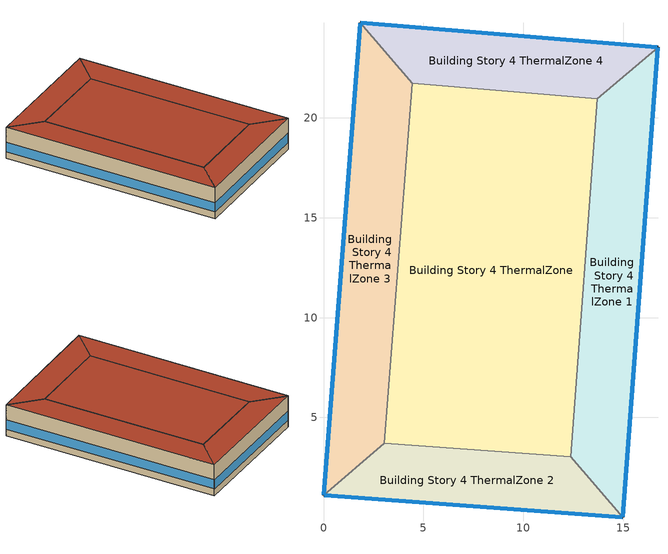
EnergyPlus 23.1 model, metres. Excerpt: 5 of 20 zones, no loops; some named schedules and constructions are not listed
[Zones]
Building Story 4 ThermalZone
 floor adiabatic (Typical Interior Ceiling): 13.71,20.95 12.38,3.03 3.03,3.72 4.44,21.72 z10.8
 wall adiabatic (Typical Interior Wall): 12.38,3.03 13.71,20.95 4.44,21.72 3.03,3.72 12.38,3.03 z10.8:14.4
 roof outside (Typical IEAD Roof - Highly Reflective R-25.64): 4.44,21.72 3.03,3.72 12.38,3.03 13.71,20.95 z14.4
Building Story 4 ThermalZone 1
 floor adiabatic (Typical Interior Ceiling): 16.75,23.54 14.99,0 12.38,3.03 13.71,20.95 z10.8
 wall outside (Typical Insulated Steel Framed Exterior Wall R-12.99): 14.99,0 16.75,23.54 z10.8:14.4
 wall adiabatic (Typical Interior Wall): 16.75,23.54 13.71,20.95 12.38,3.03 14.99,0 z10.8:14.4
 window (U 0.55 SHGC 0.25): 14.99,0.03 16.74,23.52 z11.56:12.64
 roof outside (Typical IEAD Roof - Highly Reflective R-25.64): 13.71,20.95 12.38,3.03 14.99,0 16.75,23.54 z14.4
Building Story 4 ThermalZone 2
 floor adiabatic (Typical Interior Floor): 14.99,0 0,1.11 3.03,3.72 12.38,3.03 z10.8
 wall outside (Typical Insulated Steel Framed Exterior Wall R-12.99): 0,1.11 14.99,0 z10.8:14.4
 wall adiabatic (Typical Interior Wall): 14.99,0 12.38,3.03 3.03,3.72 0,1.11 z10.8:14.4
 window (U 0.55 SHGC 0.25): 0.03,1.11 14.96,0 z11.56:12.65
 roof outside (Typical IEAD Roof - Highly Reflective R-25.64): 12.38,3.03 3.03,3.72 0,1.11 14.99,0 z14.4
Building Story 4 ThermalZone 3
 floor adiabatic (Typical Interior Floor): 0,1.11 1.84,24.77 4.44,21.72 3.03,3.72 z10.8
 wall outside (Typical Insulated Steel Framed Exterior Wall R-12.99): 1.84,24.77 0,1.11 z10.8:14.4
 wall adiabatic (Typical Interior Wall): 0,1.11 3.03,3.72 4.44,21.72 1.84,24.77 z10.8:14.4
 window (U 0.55 SHGC 0.25): 1.84,24.74 0,1.14 z11.56:12.64
 roof outside (Typical IEAD Roof - Highly Reflective R-25.64): 3.03,3.72 4.44,21.72 1.84,24.77 0,1.11 z14.4
Building Story 4 ThermalZone 4
 floor adiabatic (Typical Interior Floor): 1.84,24.77 16.75,23.54 13.71,20.95 4.44,21.72 z10.8
 wall outside (Typical Insulated Steel Framed Exterior Wall R-12.99): 16.75,23.54 1.84,24.77 z10.8:14.4
 wall adiabatic (Typical Interior Wall): 1.84,24.77 4.44,21.72 13.71,20.95 16.75,23.54 z10.8:14.4
 window (U 0.55 SHGC 0.25): 16.72,23.55 1.87,24.76 z11.56:12.65
 roof outside (Typical IEAD Roof - Highly Reflective R-25.64): 4.44,21.72 13.71,20.95 16.75,23.54 1.84,24.77 z14.4
[Schedule:Day:Interval]
SchoolSecondary BLDG_LIGHT_CORRIDOR_SCH_2013 Wkdy Day 2: No, 07:00, 0.1773, 08:00, 0.9, 21:00, 0.551772, 24:00, 0.1773
SchoolSecondary BLDG_LIGHT_CORRIDOR_SCH_2013 Default: No, 24:00, 0.1773
SchoolSecondary BLDG_LIGHT_CORRIDOR_SCH_2013 Summer Design Day: No, 24:00, 1
SchoolSecondary BLDG_LIGHT_CORRIDOR_SCH_2013 Winter Design Day: No, 24:00, 0
[Schedule:Week:Daily]
SchoolSecondary BLDG_LIGHT_SCH_2013 Week Rule - Jan1-Jan3: SchoolSecondary BLDG_LIGHT_SCH_2013 Wkdy Day, SchoolSecondary BLDG_LIGHT_SCH_2013 Wkdy Day, SchoolSecondary BLDG_LIGHT_SCH_2013 Wkdy Day, SchoolSecondary BLDG_LIGHT_SCH_2013 Wkdy Day, SchoolSecondary BLDG_LIGHT_SCH_2013 Wkdy Day, SchoolSecondary BLDG_LIGHT_SCH_2013 Wkdy Day, SchoolSecondary BLDG_LIGHT_SCH_2013 Wknd Day, SchoolSecondary BLDG_LIGHT_SCH_2013 Default, SchoolSecondary BLDG_LIGHT_SCH_2013 Summer Design Day, SchoolSecondary BLDG_LIGHT_SCH_2013 Winter Design Day, SchoolSecondary BLDG_LIGHT_SCH_2013 Default, SchoolSecondary BLDG_LIGHT_SCH_2013 Default
SchoolSecondary BLDG_LIGHT_SCH_2013 Week Rule - Jan4-Jun27: SchoolSecondary BLDG_LIGHT_SCH_2013 Wknd Day, SchoolSecondary BLDG_LIGHT_SCH_2013 Wkdy Day, SchoolSecondary BLDG_LIGHT_SCH_2013 Wkdy Day, SchoolSecondary BLDG_LIGHT_SCH_2013 Wkdy Day, SchoolSecondary BLDG_LIGHT_SCH_2013 Wkdy Day, SchoolSecondary BLDG_LIGHT_SCH_2013 Wkdy Day, SchoolSecondary BLDG_LIGHT_SCH_2013 Wknd Day, SchoolSecondary BLDG_LIGHT_SCH_2013 Default, SchoolSecondary BLDG_LIGHT_SCH_2013 Summer Design Day, SchoolSecondary BLDG_LIGHT_SCH_2013 Winter Design Day, SchoolSecondary BLDG_LIGHT_SCH_2013 Default, SchoolSecondary BLDG_LIGHT_SCH_2013 Default
SchoolSecondary BLDG_LIGHT_SCH_2013 Week Rule - Jun28-Jul4: SchoolSecondary BLDG_LIGHT_SCH_2013 Wknd Day, SchoolSecondary BLDG_LIGHT_SCH_2013 Wkdy Day, SchoolSecondary BLDG_LIGHT_SCH_2013 Wkdy Day, SchoolSecondary BLDG_LIGHT_SCH_2013 Wkdy Day 1, SchoolSecondary BLDG_LIGHT_SCH_2013 Wkdy Day 1, SchoolSecondary BLDG_LIGHT_SCH_2013 Wkdy Day 1, SchoolSecondary BLDG_LIGHT_SCH_2013 Wknd Day 1, SchoolSecondary BLDG_LIGHT_SCH_2013 Default, SchoolSecondary BLDG_LIGHT_SCH_2013 Summer Design Day, SchoolSecondary BLDG_LIGHT_SCH_2013 Winter Design Day, SchoolSecondary BLDG_LIGHT_SCH_2013 Default, SchoolSecondary BLDG_LIGHT_SCH_2013 Default
SchoolSecondary BLDG_LIGHT_SCH_2013 Week Rule - Jul5-Aug29: SchoolSecondary BLDG_LIGHT_SCH_2013 Wknd Day 1, SchoolSecondary BLDG_LIGHT_SCH_2013 Wkdy Day 1, SchoolSecondary BLDG_LIGHT_SCH_2013 Wkdy Day 1, SchoolSecondary BLDG_LIGHT_SCH_2013 Wkdy Day 1, SchoolSecondary BLDG_LIGHT_SCH_2013 Wkdy Day 1, SchoolSecondary BLDG_LIGHT_SCH_2013 Wkdy Day 1, SchoolSecondary BLDG_LIGHT_SCH_2013 Wknd Day 1, SchoolSecondary BLDG_LIGHT_SCH_2013 Default, SchoolSecondary BLDG_LIGHT_SCH_2013 Summer Design Day, SchoolSecondary BLDG_LIGHT_SCH_2013 Winter Design Day, SchoolSecondary BLDG_LIGHT_SCH_2013 Default, SchoolSecondary BLDG_LIGHT_SCH_2013 Default
SchoolSecondary BLDG_LIGHT_SCH_2013 Week Rule - Aug30-Sep5: SchoolSecondary BLDG_LIGHT_SCH_2013 Wknd Day 1, SchoolSecondary BLDG_LIGHT_SCH_2013 Wkdy Day 1, SchoolSecondary BLDG_LIGHT_SCH_2013 Wkdy Day 2, SchoolSecondary BLDG_LIGHT_SCH_2013 Wkdy Day 2, SchoolSecondary BLDG_LIGHT_SCH_2013 Wkdy Day 2, SchoolSecondary BLDG_LIGHT_SCH_2013 Wkdy Day 2, SchoolSecondary BLDG_LIGHT_SCH_2013 Default, SchoolSecondary BLDG_LIGHT_SCH_2013 Default, SchoolSecondary BLDG_LIGHT_SCH_2013 Summer Design Day, SchoolSecondary BLDG_LIGHT_SCH_2013 Winter Design Day, SchoolSecondary BLDG_LIGHT_SCH_2013 Default, SchoolSecondary BLDG_LIGHT_SCH_2013 Default
SchoolSecondary BLDG_LIGHT_SCH_2013 Week Rule - Sep6-Dec31: SchoolSecondary BLDG_LIGHT_SCH_2013 Default, SchoolSecondary BLDG_LIGHT_SCH_2013 Wkdy Day 2, SchoolSecondary BLDG_LIGHT_SCH_2013 Wkdy Day 2, SchoolSecondary BLDG_LIGHT_SCH_2013 Wkdy Day 2, SchoolSecondary BLDG_LIGHT_SCH_2013 Wkdy Day 2, SchoolSecondary BLDG_LIGHT_SCH_2013 Wkdy Day 2, SchoolSecondary BLDG_LIGHT_SCH_2013 Default, SchoolSecondary BLDG_LIGHT_SCH_2013 Default, SchoolSecondary BLDG_LIGHT_SCH_2013 Summer Design Day, SchoolSecondary BLDG_LIGHT_SCH_2013 Winter Design Day, SchoolSecondary BLDG_LIGHT_SCH_2013 Default, SchoolSecondary BLDG_LIGHT_SCH_2013 Default
SchoolSecondary BLDG_LIGHT_CLASSROOM_SCH_2013 Week Rule - Jan1-Jan3: SchoolSecondary BLDG_LIGHT_CLASSROOM_SCH_2013 Wkdy Day, SchoolSecondary BLDG_LIGHT_CLASSROOM_SCH_2013 Wkdy Day, SchoolSecondary BLDG_LIGHT_CLASSROOM_SCH_2013 Wkdy Day, SchoolSecondary BLDG_LIGHT_CLASSROOM_SCH_2013 Wkdy Day, SchoolSecondary BLDG_LIGHT_CLASSROOM_SCH_2013 Wkdy Day, SchoolSecondary BLDG_LIGHT_CLASSROOM_SCH_2013 Wkdy Day, SchoolSecondary BLDG_LIGHT_CLASSROOM_SCH_2013 Wknd Day, SchoolSecondary BLDG_LIGHT_CLASSROOM_SCH_2013 Default, SchoolSecondary BLDG_LIGHT_CLASSROOM_SCH_2013 Summer Design Day, SchoolSecondary BLDG_LIGHT_CLASSROOM_SCH_2013 Winter Design Day, SchoolSecondary BLDG_LIGHT_CLASSROOM_SCH_2013 Default, SchoolSecondary BLDG_LIGHT_CLASSROOM_SCH_2013 Default
SchoolSecondary BLDG_LIGHT_CLASSROOM_SCH_2013 Week Rule - Jan4-Jun27: SchoolSecondary BLDG_LIGHT_CLASSROOM_SCH_2013 Wknd Day, SchoolSecondary BLDG_LIGHT_CLASSROOM_SCH_2013 Wkdy Day, SchoolSecondary BLDG_LIGHT_CLASSROOM_SCH_2013 Wkdy Day, SchoolSecondary BLDG_LIGHT_CLASSROOM_SCH_2013 Wkdy Day, SchoolSecondary BLDG_LIGHT_CLASSROOM_SCH_2013 Wkdy Day, SchoolSecondary BLDG_LIGHT_CLASSROOM_SCH_2013 Wkdy Day, SchoolSecondary BLDG_LIGHT_CLASSROOM_SCH_2013 Wknd Day, SchoolSecondary BLDG_LIGHT_CLASSROOM_SCH_2013 Default, SchoolSecondary BLDG_LIGHT_CLASSROOM_SCH_2013 Summer Design Day, SchoolSecondary BLDG_LIGHT_CLASSROOM_SCH_2013 Winter Design Day, SchoolSecondary BLDG_LIGHT_CLASSROOM_SCH_2013 Default, SchoolSecondary BLDG_LIGHT_CLASSROOM_SCH_2013 Default
SchoolSecondary BLDG_LIGHT_CLASSROOM_SCH_2013 Week Rule - Jun28-Jul4: SchoolSecondary BLDG_LIGHT_CLASSROOM_SCH_2013 Wknd Day, SchoolSecondary BLDG_LIGHT_CLASSROOM_SCH_2013 Wkdy Day, SchoolSecondary BLDG_LIGHT_CLASSROOM_SCH_2013 Wkdy Day, SchoolSecondary BLDG_LIGHT_CLASSROOM_SCH_2013 Wkdy Day 1, SchoolSecondary BLDG_LIGHT_CLASSROOM_SCH_2013 Wkdy Day 1, SchoolSecondary BLDG_LIGHT_CLASSROOM_SCH_2013 Wkdy Day 1, SchoolSecondary BLDG_LIGHT_CLASSROOM_SCH_2013 Wknd Day 1, SchoolSecondary BLDG_LIGHT_CLASSROOM_SCH_2013 Default, SchoolSecondary BLDG_LIGHT_CLASSROOM_SCH_2013 Summer Design Day, SchoolSecondary BLDG_LIGHT_CLASSROOM_SCH_2013 Winter Design Day, SchoolSecondary BLDG_LIGHT_CLASSROOM_SCH_2013 Default, SchoolSecondary BLDG_LIGHT_CLASSROOM_SCH_2013 Default
SchoolSecondary BLDG_LIGHT_CLASSROOM_SCH_2013 Week Rule - Jul5-Aug29: SchoolSecondary BLDG_LIGHT_CLASSROOM_SCH_2013 Wknd Day 1, SchoolSecondary BLDG_LIGHT_CLASSROOM_SCH_2013 Wkdy Day 1, SchoolSecondary BLDG_LIGHT_CLASSROOM_SCH_2013 Wkdy Day 1, SchoolSecondary BLDG_LIGHT_CLASSROOM_SCH_2013 Wkdy Day 1, SchoolSecondary BLDG_LIGHT_CLASSROOM_SCH_2013 Wkdy Day 1, SchoolSecondary BLDG_LIGHT_CLASSROOM_SCH_2013 Wkdy Day 1, SchoolSecondary BLDG_LIGHT_CLASSROOM_SCH_2013 Wknd Day 1, SchoolSecondary BLDG_LIGHT_CLASSROOM_SCH_2013 Default, SchoolSecondary BLDG_LIGHT_CLASSROOM_SCH_2013 Summer Design Day, SchoolSecondary BLDG_LIGHT_CLASSROOM_SCH_2013 Winter Design Day, SchoolSecondary BLDG_LIGHT_CLASSROOM_SCH_2013 Default, SchoolSecondary BLDG_LIGHT_CLASSROOM_SCH_2013 Default
SchoolSecondary BLDG_LIGHT_CLASSROOM_SCH_2013 Week Rule - Aug30-Sep5: SchoolSecondary BLDG_LIGHT_CLASSROOM_SCH_2013 Wknd Day 1, SchoolSecondary BLDG_LIGHT_CLASSROOM_SCH_2013 Wkdy Day 1, SchoolSecondary BLDG_LIGHT_CLASSROOM_SCH_2013 Wkdy Day 2, SchoolSecondary BLDG_LIGHT_CLASSROOM_SCH_2013 Wkdy Day 2, SchoolSecondary BLDG_LIGHT_CLASSROOM_SCH_2013 Wkdy Day 2, SchoolSecondary BLDG_LIGHT_CLASSROOM_SCH_2013 Wkdy Day 2, SchoolSecondary BLDG_LIGHT_CLASSROOM_SCH_2013 Default, SchoolSecondary BLDG_LIGHT_CLASSROOM_SCH_2013 Default, SchoolSecondary BLDG_LIGHT_CLASSROOM_SCH_2013 Summer Design Day, SchoolSecondary BLDG_LIGHT_CLASSROOM_SCH_2013 Winter Design Day, SchoolSecondary BLDG_LIGHT_CLASSROOM_SCH_2013 Default, SchoolSecondary BLDG_LIGHT_CLASSROOM_SCH_2013 Default
SchoolSecondary BLDG_LIGHT_CLASSROOM_SCH_2013 Week Rule - Sep6-Dec31: SchoolSecondary BLDG_LIGHT_CLASSROOM_SCH_2013 Default, SchoolSecondary BLDG_LIGHT_CLASSROOM_SCH_2013 Wkdy Day 2, SchoolSecondary BLDG_LIGHT_CLASSROOM_SCH_2013 Wkdy Day 2, SchoolSecondary BLDG_LIGHT_CLASSROOM_SCH_2013 Wkdy Day 2, SchoolSecondary BLDG_LIGHT_CLASSROOM_SCH_2013 Wkdy Day 2, SchoolSecondary BLDG_LIGHT_CLASSROOM_SCH_2013 Wkdy Day 2, SchoolSecondary BLDG_LIGHT_CLASSROOM_SCH_2013 Default, SchoolSecondary BLDG_LIGHT_CLASSROOM_SCH_2013 Default, SchoolSecondary BLDG_LIGHT_CLASSROOM_SCH_2013 Summer Design Day, SchoolSecondary BLDG_LIGHT_CLASSROOM_SCH_2013 Winter Design Day, SchoolSecondary BLDG_LIGHT_CLASSROOM_SCH_2013 Default, SchoolSecondary BLDG_LIGHT_CLASSROOM_SCH_2013 Default
SchoolSecondary BLDG_LIGHT_GYM_SCH_2013 Week Rule - Jan1-Jan3: SchoolSecondary BLDG_LIGHT_GYM_SCH_2013 Wkdy Day, SchoolSecondary BLDG_LIGHT_GYM_SCH_2013 Wkdy Day, SchoolSecondary BLDG_LIGHT_GYM_SCH_2013 Wkdy Day, SchoolSecondary BLDG_LIGHT_GYM_SCH_2013 Wkdy Day, SchoolSecondary BLDG_LIGHT_GYM_SCH_2013 Wkdy Day, SchoolSecondary BLDG_LIGHT_GYM_SCH_2013 Wkdy Day, SchoolSecondary BLDG_LIGHT_GYM_SCH_2013 Wknd Day, SchoolSecondary BLDG_LIGHT_GYM_SCH_2013 Default, SchoolSecondary BLDG_LIGHT_GYM_SCH_2013 Summer Design Day, SchoolSecondary BLDG_LIGHT_GYM_SCH_2013 Winter Design Day, SchoolSecondary BLDG_LIGHT_GYM_SCH_2013 Default, SchoolSecondary BLDG_LIGHT_GYM_SCH_2013 Default
SchoolSecondary BLDG_LIGHT_GYM_SCH_2013 Week Rule - Jan4-Jun27: SchoolSecondary BLDG_LIGHT_GYM_SCH_2013 Wknd Day, SchoolSecondary BLDG_LIGHT_GYM_SCH_2013 Wkdy Day, SchoolSecondary BLDG_LIGHT_GYM_SCH_2013 Wkdy Day, SchoolSecondary BLDG_LIGHT_GYM_SCH_2013 Wkdy Day, SchoolSecondary BLDG_LIGHT_GYM_SCH_2013 Wkdy Day, SchoolSecondary BLDG_LIGHT_GYM_SCH_2013 Wkdy Day, SchoolSecondary BLDG_LIGHT_GYM_SCH_2013 Wknd Day, SchoolSecondary BLDG_LIGHT_GYM_SCH_2013 Default, SchoolSecondary BLDG_LIGHT_GYM_SCH_2013 Summer Design Day, SchoolSecondary BLDG_LIGHT_GYM_SCH_2013 Winter Design Day, SchoolSecondary BLDG_LIGHT_GYM_SCH_2013 Default, SchoolSecondary BLDG_LIGHT_GYM_SCH_2013 Default
SchoolSecondary BLDG_LIGHT_GYM_SCH_2013 Week Rule - Jun28-Jul4: SchoolSecondary BLDG_LIGHT_GYM_SCH_2013 Wknd Day, SchoolSecondary BLDG_LIGHT_GYM_SCH_2013 Wkdy Day, SchoolSecondary BLDG_LIGHT_GYM_SCH_2013 Wkdy Day, SchoolSecondary BLDG_LIGHT_GYM_SCH_2013 Wkdy Day 1, SchoolSecondary BLDG_LIGHT_GYM_SCH_2013 Wkdy Day 1, SchoolSecondary BLDG_LIGHT_GYM_SCH_2013 Wkdy Day 1, SchoolSecondary BLDG_LIGHT_GYM_SCH_2013 Wknd Day 1, SchoolSecondary BLDG_LIGHT_GYM_SCH_2013 Default, SchoolSecondary BLDG_LIGHT_GYM_SCH_2013 Summer Design Day, SchoolSecondary BLDG_LIGHT_GYM_SCH_2013 Winter Design Day, SchoolSecondary BLDG_LIGHT_GYM_SCH_2013 Default, SchoolSecondary BLDG_LIGHT_GYM_SCH_2013 Default
SchoolSecondary BLDG_LIGHT_GYM_SCH_2013 Week Rule - Jul5-Aug29: SchoolSecondary BLDG_LIGHT_GYM_SCH_2013 Wknd Day 1, SchoolSecondary BLDG_LIGHT_GYM_SCH_2013 Wkdy Day 1, SchoolSecondary BLDG_LIGHT_GYM_SCH_2013 Wkdy Day 1, SchoolSecondary BLDG_LIGHT_GYM_SCH_2013 Wkdy Day 1, SchoolSecondary BLDG_LIGHT_GYM_SCH_2013 Wkdy Day 1, SchoolSecondary BLDG_LIGHT_GYM_SCH_2013 Wkdy Day 1, SchoolSecondary BLDG_LIGHT_GYM_SCH_2013 Wknd Day 1, SchoolSecondary BLDG_LIGHT_GYM_SCH_2013 Default, SchoolSecondary BLDG_LIGHT_GYM_SCH_2013 Summer Design Day, SchoolSecondary BLDG_LIGHT_GYM_SCH_2013 Winter Design Day, SchoolSecondary BLDG_LIGHT_GYM_SCH_2013 Default, SchoolSecondary BLDG_LIGHT_GYM_SCH_2013 Default
SchoolSecondary BLDG_LIGHT_GYM_SCH_2013 Week Rule - Aug30-Sep5: SchoolSecondary BLDG_LIGHT_GYM_SCH_2013 Wknd Day 1, SchoolSecondary BLDG_LIGHT_GYM_SCH_2013 Wkdy Day 1, SchoolSecondary BLDG_LIGHT_GYM_SCH_2013 Wkdy Day 2, SchoolSecondary BLDG_LIGHT_GYM_SCH_2013 Wkdy Day 2, SchoolSecondary BLDG_LIGHT_GYM_SCH_2013 Wkdy Day 2, SchoolSecondary BLDG_LIGHT_GYM_SCH_2013 Wkdy Day 2, SchoolSecondary BLDG_LIGHT_GYM_SCH_2013 Default, SchoolSecondary BLDG_LIGHT_GYM_SCH_2013 Default, SchoolSecondary BLDG_LIGHT_GYM_SCH_2013 Summer Design Day, SchoolSecondary BLDG_LIGHT_GYM_SCH_2013 Winter Design Day, SchoolSecondary BLDG_LIGHT_GYM_SCH_2013 Default, SchoolSecondary BLDG_LIGHT_GYM_SCH_2013 Default
SchoolSecondary BLDG_LIGHT_GYM_SCH_2013 Week Rule - Sep6-Dec31: SchoolSecondary BLDG_LIGHT_GYM_SCH_2013 Default, SchoolSecondary BLDG_LIGHT_GYM_SCH_2013 Wkdy Day 2, SchoolSecondary BLDG_LIGHT_GYM_SCH_2013 Wkdy Day 2, SchoolSecondary BLDG_LIGHT_GYM_SCH_2013 Wkdy Day 2, SchoolSecondary BLDG_LIGHT_GYM_SCH_2013 Wkdy Day 2, SchoolSecondary BLDG_LIGHT_GYM_SCH_2013 Wkdy Day 2, SchoolSecondary BLDG_LIGHT_GYM_SCH_2013 Default, SchoolSecondary BLDG_LIGHT_GYM_SCH_2013 Default, SchoolSecondary BLDG_LIGHT_GYM_SCH_2013 Summer Design Day, SchoolSecondary BLDG_LIGHT_GYM_SCH_2013 Winter Design Day, SchoolSecondary BLDG_LIGHT_GYM_SCH_2013 Default, SchoolSecondary BLDG_LIGHT_GYM_SCH_2013 Default
SchoolSecondary BLDG_LIGHT_LIBRARY_SCH_2013 Week Rule - Jan1-Jan3: SchoolSecondary BLDG_LIGHT_LIBRARY_SCH_2013 Wkdy Day, SchoolSecondary BLDG_LIGHT_LIBRARY_SCH_2013 Wkdy Day, SchoolSecondary BLDG_LIGHT_LIBRARY_SCH_2013 Wkdy Day, SchoolSecondary BLDG_LIGHT_LIBRARY_SCH_2013 Wkdy Day, SchoolSecondary BLDG_LIGHT_LIBRARY_SCH_2013 Wkdy Day, SchoolSecondary BLDG_LIGHT_LIBRARY_SCH_2013 Wkdy Day, SchoolSecondary BLDG_LIGHT_LIBRARY_SCH_2013 Wknd Day, SchoolSecondary BLDG_LIGHT_LIBRARY_SCH_2013 Default, SchoolSecondary BLDG_LIGHT_LIBRARY_SCH_2013 Summer Design Day, SchoolSecondary BLDG_LIGHT_LIBRARY_SCH_2013 Winter Design Day, SchoolSecondary BLDG_LIGHT_LIBRARY_SCH_2013 Default, SchoolSecondary BLDG_LIGHT_LIBRARY_SCH_2013 Default
SchoolSecondary BLDG_LIGHT_LIBRARY_SCH_2013 Week Rule - Jan4-Jun27: SchoolSecondary BLDG_LIGHT_LIBRARY_SCH_2013 Wknd Day, SchoolSecondary BLDG_LIGHT_LIBRARY_SCH_2013 Wkdy Day, SchoolSecondary BLDG_LIGHT_LIBRARY_SCH_2013 Wkdy Day, SchoolSecondary BLDG_LIGHT_LIBRARY_SCH_2013 Wkdy Day, SchoolSecondary BLDG_LIGHT_LIBRARY_SCH_2013 Wkdy Day, SchoolSecondary BLDG_LIGHT_LIBRARY_SCH_2013 Wkdy Day, SchoolSecondary BLDG_LIGHT_LIBRARY_SCH_2013 Wknd Day, SchoolSecondary BLDG_LIGHT_LIBRARY_SCH_2013 Default, SchoolSecondary BLDG_LIGHT_LIBRARY_SCH_2013 Summer Design Day, SchoolSecondary BLDG_LIGHT_LIBRARY_SCH_2013 Winter Design Day, SchoolSecondary BLDG_LIGHT_LIBRARY_SCH_2013 Default, SchoolSecondary BLDG_LIGHT_LIBRARY_SCH_2013 Default
SchoolSecondary BLDG_LIGHT_LIBRARY_SCH_2013 Week Rule - Jun28-Jul4: SchoolSecondary BLDG_LIGHT_LIBRARY_SCH_2013 Wknd Day, SchoolSecondary BLDG_LIGHT_LIBRARY_SCH_2013 Wkdy Day, SchoolSecondary BLDG_LIGHT_LIBRARY_SCH_2013 Wkdy Day, SchoolSecondary BLDG_LIGHT_LIBRARY_SCH_2013 Wkdy Day 1, SchoolSecondary BLDG_LIGHT_LIBRARY_SCH_2013 Wkdy Day 1, SchoolSecondary BLDG_LIGHT_LIBRARY_SCH_2013 Wkdy Day 1, SchoolSecondary BLDG_LIGHT_LIBRARY_SCH_2013 Wknd Day 1, SchoolSecondary BLDG_LIGHT_LIBRARY_SCH_2013 Default, SchoolSecondary BLDG_LIGHT_LIBRARY_SCH_2013 Summer Design Day, SchoolSecondary BLDG_LIGHT_LIBRARY_SCH_2013 Winter Design Day, SchoolSecondary BLDG_LIGHT_LIBRARY_SCH_2013 Default, SchoolSecondary BLDG_LIGHT_LIBRARY_SCH_2013 Default
SchoolSecondary BLDG_LIGHT_LIBRARY_SCH_2013 Week Rule - Jul5-Aug29: SchoolSecondary BLDG_LIGHT_LIBRARY_SCH_2013 Wknd Day 1, SchoolSecondary BLDG_LIGHT_LIBRARY_SCH_2013 Wkdy Day 1, SchoolSecondary BLDG_LIGHT_LIBRARY_SCH_2013 Wkdy Day 1, SchoolSecondary BLDG_LIGHT_LIBRARY_SCH_2013 Wkdy Day 1, SchoolSecondary BLDG_LIGHT_LIBRARY_SCH_2013 Wkdy Day 1, SchoolSecondary BLDG_LIGHT_LIBRARY_SCH_2013 Wkdy Day 1, SchoolSecondary BLDG_LIGHT_LIBRARY_SCH_2013 Wknd Day 1, SchoolSecondary BLDG_LIGHT_LIBRARY_SCH_2013 Default, SchoolSecondary BLDG_LIGHT_LIBRARY_SCH_2013 Summer Design Day, SchoolSecondary BLDG_LIGHT_LIBRARY_SCH_2013 Winter Design Day, SchoolSecondary BLDG_LIGHT_LIBRARY_SCH_2013 Default, SchoolSecondary BLDG_LIGHT_LIBRARY_SCH_2013 Default
SchoolSecondary BLDG_LIGHT_LIBRARY_SCH_2013 Week Rule - Aug30-Sep5: SchoolSecondary BLDG_LIGHT_LIBRARY_SCH_2013 Wknd Day 1, SchoolSecondary BLDG_LIGHT_LIBRARY_SCH_2013 Wkdy Day 1, SchoolSecondary BLDG_LIGHT_LIBRARY_SCH_2013 Wkdy Day 2, SchoolSecondary BLDG_LIGHT_LIBRARY_SCH_2013 Wkdy Day 2, SchoolSecondary BLDG_LIGHT_LIBRARY_SCH_2013 Wkdy Day 2, SchoolSecondary BLDG_LIGHT_LIBRARY_SCH_2013 Wkdy Day 2, SchoolSecondary BLDG_LIGHT_LIBRARY_SCH_2013 Default, SchoolSecondary BLDG_LIGHT_LIBRARY_SCH_2013 Default, SchoolSecondary BLDG_LIGHT_LIBRARY_SCH_2013 Summer Design Day, SchoolSecondary BLDG_LIGHT_LIBRARY_SCH_2013 Winter Design Day, SchoolSecondary BLDG_LIGHT_LIBRARY_SCH_2013 Default, SchoolSecondary BLDG_LIGHT_LIBRARY_SCH_2013 Default
SchoolSecondary BLDG_LIGHT_LIBRARY_SCH_2013 Week Rule - Sep6-Dec31: SchoolSecondary BLDG_LIGHT_LIBRARY_SCH_2013 Default, SchoolSecondary BLDG_LIGHT_LIBRARY_SCH_2013 Wkdy Day 2, SchoolSecondary BLDG_LIGHT_LIBRARY_SCH_2013 Wkdy Day 2, SchoolSecondary BLDG_LIGHT_LIBRARY_SCH_2013 Wkdy Day 2, SchoolSecondary BLDG_LIGHT_LIBRARY_SCH_2013 Wkdy Day 2, SchoolSecondary BLDG_LIGHT_LIBRARY_SCH_2013 Wkdy Day 2, SchoolSecondary BLDG_LIGHT_LIBRARY_SCH_2013 Default, SchoolSecondary BLDG_LIGHT_LIBRARY_SCH_2013 Default, SchoolSecondary BLDG_LIGHT_LIBRARY_SCH_2013 Summer Design Day, SchoolSecondary BLDG_LIGHT_LIBRARY_SCH_2013 Winter Design Day, SchoolSecondary BLDG_LIGHT_LIBRARY_SCH_2013 Default, SchoolSecondary BLDG_LIGHT_LIBRARY_SCH_2013 Default
SchoolSecondary BLDG_LIGHT_LOBBYFLR1_SCH_2013 Week Rule - Jan1-Jan3: SchoolSecondary BLDG_LIGHT_LOBBYFLR1_SCH_2013 Wkdy Day, SchoolSecondary BLDG_LIGHT_LOBBYFLR1_SCH_2013 Wkdy Day, SchoolSecondary BLDG_LIGHT_LOBBYFLR1_SCH_2013 Wkdy Day, SchoolSecondary BLDG_LIGHT_LOBBYFLR1_SCH_2013 Wkdy Day, SchoolSecondary BLDG_LIGHT_LOBBYFLR1_SCH_2013 Wkdy Day, SchoolSecondary BLDG_LIGHT_LOBBYFLR1_SCH_2013 Wkdy Day, SchoolSecondary BLDG_LIGHT_LOBBYFLR1_SCH_2013 Wknd Day, SchoolSecondary BLDG_LIGHT_LOBBYFLR1_SCH_2013 Default, SchoolSecondary BLDG_LIGHT_LOBBYFLR1_SCH_2013 Summer Design Day, SchoolSecondary BLDG_LIGHT_LOBBYFLR1_SCH_2013 Winter Design Day, SchoolSecondary BLDG_LIGHT_LOBBYFLR1_SCH_2013 Default, SchoolSecondary BLDG_LIGHT_LOBBYFLR1_SCH_2013 Default
SchoolSecondary BLDG_LIGHT_LOBBYFLR1_SCH_2013 Week Rule - Jan4-Jun27: SchoolSecondary BLDG_LIGHT_LOBBYFLR1_SCH_2013 Wknd Day, SchoolSecondary BLDG_LIGHT_LOBBYFLR1_SCH_2013 Wkdy Day, SchoolSecondary BLDG_LIGHT_LOBBYFLR1_SCH_2013 Wkdy Day, SchoolSecondary BLDG_LIGHT_LOBBYFLR1_SCH_2013 Wkdy Day, SchoolSecondary BLDG_LIGHT_LOBBYFLR1_SCH_2013 Wkdy Day, SchoolSecondary BLDG_LIGHT_LOBBYFLR1_SCH_2013 Wkdy Day, SchoolSecondary BLDG_LIGHT_LOBBYFLR1_SCH_2013 Wknd Day, SchoolSecondary BLDG_LIGHT_LOBBYFLR1_SCH_2013 Default, SchoolSecondary BLDG_LIGHT_LOBBYFLR1_SCH_2013 Summer Design Day, SchoolSecondary BLDG_LIGHT_LOBBYFLR1_SCH_2013 Winter Design Day, SchoolSecondary BLDG_LIGHT_LOBBYFLR1_SCH_2013 Default, SchoolSecondary BLDG_LIGHT_LOBBYFLR1_SCH_2013 Default
SchoolSecondary BLDG_LIGHT_LOBBYFLR1_SCH_2013 Week Rule - Jun28-Jul4: SchoolSecondary BLDG_LIGHT_LOBBYFLR1_SCH_2013 Wknd Day, SchoolSecondary BLDG_LIGHT_LOBBYFLR1_SCH_2013 Wkdy Day, SchoolSecondary BLDG_LIGHT_LOBBYFLR1_SCH_2013 Wkdy Day, SchoolSecondary BLDG_LIGHT_LOBBYFLR1_SCH_2013 Wkdy Day 1, SchoolSecondary BLDG_LIGHT_LOBBYFLR1_SCH_2013 Wkdy Day 1, SchoolSecondary BLDG_LIGHT_LOBBYFLR1_SCH_2013 Wkdy Day 1, SchoolSecondary BLDG_LIGHT_LOBBYFLR1_SCH_2013 Wknd Day 1, SchoolSecondary BLDG_LIGHT_LOBBYFLR1_SCH_2013 Default, SchoolSecondary BLDG_LIGHT_LOBBYFLR1_SCH_2013 Summer Design Day, SchoolSecondary BLDG_LIGHT_LOBBYFLR1_SCH_2013 Winter Design Day, SchoolSecondary BLDG_LIGHT_LOBBYFLR1_SCH_2013 Default, SchoolSecondary BLDG_LIGHT_LOBBYFLR1_SCH_2013 Default
SchoolSecondary BLDG_LIGHT_LOBBYFLR1_SCH_2013 Week Rule - Jul5-Aug29: SchoolSecondary BLDG_LIGHT_LOBBYFLR1_SCH_2013 Wknd Day 1, SchoolSecondary BLDG_LIGHT_LOBBYFLR1_SCH_2013 Wkdy Day 1, SchoolSecondary BLDG_LIGHT_LOBBYFLR1_SCH_2013 Wkdy Day 1, SchoolSecondary BLDG_LIGHT_LOBBYFLR1_SCH_2013 Wkdy Day 1, SchoolSecondary BLDG_LIGHT_LOBBYFLR1_SCH_2013 Wkdy Day 1, SchoolSecondary BLDG_LIGHT_LOBBYFLR1_SCH_2013 Wkdy Day 1, SchoolSecondary BLDG_LIGHT_LOBBYFLR1_SCH_2013 Wknd Day 1, SchoolSecondary BLDG_LIGHT_LOBBYFLR1_SCH_2013 Default, SchoolSecondary BLDG_LIGHT_LOBBYFLR1_SCH_2013 Summer Design Day, SchoolSecondary BLDG_LIGHT_LOBBYFLR1_SCH_2013 Winter Design Day, SchoolSecondary BLDG_LIGHT_LOBBYFLR1_SCH_2013 Default, SchoolSecondary BLDG_LIGHT_LOBBYFLR1_SCH_2013 Default
SchoolSecondary BLDG_LIGHT_LOBBYFLR1_SCH_2013 Week Rule - Aug30-Sep5: SchoolSecondary BLDG_LIGHT_LOBBYFLR1_SCH_2013 Wknd Day 1, SchoolSecondary BLDG_LIGHT_LOBBYFLR1_SCH_2013 Wkdy Day 1, SchoolSecondary BLDG_LIGHT_LOBBYFLR1_SCH_2013 Wkdy Day 2, SchoolSecondary BLDG_LIGHT_LOBBYFLR1_SCH_2013 Wkdy Day 2, SchoolSecondary BLDG_LIGHT_LOBBYFLR1_SCH_2013 Wkdy Day 2, SchoolSecondary BLDG_LIGHT_LOBBYFLR1_SCH_2013 Wkdy Day 2, SchoolSecondary BLDG_LIGHT_LOBBYFLR1_SCH_2013 Default, SchoolSecondary BLDG_LIGHT_LOBBYFLR1_SCH_2013 Default, SchoolSecondary BLDG_LIGHT_LOBBYFLR1_SCH_2013 Summer Design Day, SchoolSecondary BLDG_LIGHT_LOBBYFLR1_SCH_2013 Winter Design Day, SchoolSecondary BLDG_LIGHT_LOBBYFLR1_SCH_2013 Default, SchoolSecondary BLDG_LIGHT_LOBBYFLR1_SCH_2013 Default
SchoolSecondary BLDG_LIGHT_LOBBYFLR1_SCH_2013 Week Rule - Sep6-Dec31: SchoolSecondary BLDG_LIGHT_LOBBYFLR1_SCH_2013 Default, SchoolSecondary BLDG_LIGHT_LOBBYFLR1_SCH_2013 Wkdy Day 2, SchoolSecondary BLDG_LIGHT_LOBBYFLR1_SCH_2013 Wkdy Day 2, SchoolSecondary BLDG_LIGHT_LOBBYFLR1_SCH_2013 Wkdy Day 2, SchoolSecondary BLDG_LIGHT_LOBBYFLR1_SCH_2013 Wkdy Day 2, SchoolSecondary BLDG_LIGHT_LOBBYFLR1_SCH_2013 Wkdy Day 2, SchoolSecondary BLDG_LIGHT_LOBBYFLR1_SCH_2013 Default, SchoolSecondary BLDG_LIGHT_LOBBYFLR1_SCH_2013 Default, SchoolSecondary BLDG_LIGHT_LOBBYFLR1_SCH_2013 Summer Design Day, SchoolSecondary BLDG_LIGHT_LOBBYFLR1_SCH_2013 Winter Design Day, SchoolSecondary BLDG_LIGHT_LOBBYFLR1_SCH_2013 Default, SchoolSecondary BLDG_LIGHT_LOBBYFLR1_SCH_2013 Default
SchoolSecondary BLDG_LIGHT_MECHANICAL_SCH_2013 Week Rule - Jan1-Jan3: SchoolSecondary BLDG_LIGHT_MECHANICAL_SCH_2013 Wkdy Day, SchoolSecondary BLDG_LIGHT_MECHANICAL_SCH_2013 Wkdy Day, SchoolSecondary BLDG_LIGHT_MECHANICAL_SCH_2013 Wkdy Day, SchoolSecondary BLDG_LIGHT_MECHANICAL_SCH_2013 Wkdy Day, SchoolSecondary BLDG_LIGHT_MECHANICAL_SCH_2013 Wkdy Day, SchoolSecondary BLDG_LIGHT_MECHANICAL_SCH_2013 Wkdy Day, SchoolSecondary BLDG_LIGHT_MECHANICAL_SCH_2013 Wknd Day, SchoolSecondary BLDG_LIGHT_MECHANICAL_SCH_2013 Default, SchoolSecondary BLDG_LIGHT_MECHANICAL_SCH_2013 Summer Design Day, SchoolSecondary BLDG_LIGHT_MECHANICAL_SCH_2013 Winter Design Day, SchoolSecondary BLDG_LIGHT_MECHANICAL_SCH_2013 Default, SchoolSecondary BLDG_LIGHT_MECHANICAL_SCH_2013 Default
SchoolSecondary BLDG_LIGHT_MECHANICAL_SCH_2013 Week Rule - Jan4-Jun27: SchoolSecondary BLDG_LIGHT_MECHANICAL_SCH_2013 Wknd Day, SchoolSecondary BLDG_LIGHT_MECHANICAL_SCH_2013 Wkdy Day, SchoolSecondary BLDG_LIGHT_MECHANICAL_SCH_2013 Wkdy Day, SchoolSecondary BLDG_LIGHT_MECHANICAL_SCH_2013 Wkdy Day, SchoolSecondary BLDG_LIGHT_MECHANICAL_SCH_2013 Wkdy Day, SchoolSecondary BLDG_LIGHT_MECHANICAL_SCH_2013 Wkdy Day, SchoolSecondary BLDG_LIGHT_MECHANICAL_SCH_2013 Wknd Day, SchoolSecondary BLDG_LIGHT_MECHANICAL_SCH_2013 Default, SchoolSecondary BLDG_LIGHT_MECHANICAL_SCH_2013 Summer Design Day, SchoolSecondary BLDG_LIGHT_MECHANICAL_SCH_2013 Winter Design Day, SchoolSecondary BLDG_LIGHT_MECHANICAL_SCH_2013 Default, SchoolSecondary BLDG_LIGHT_MECHANICAL_SCH_2013 Default
SchoolSecondary BLDG_LIGHT_MECHANICAL_SCH_2013 Week Rule - Jun28-Jul4: SchoolSecondary BLDG_LIGHT_MECHANICAL_SCH_2013 Wknd Day, SchoolSecondary BLDG_LIGHT_MECHANICAL_SCH_2013 Wkdy Day, SchoolSecondary BLDG_LIGHT_MECHANICAL_SCH_2013 Wkdy Day, SchoolSecondary BLDG_LIGHT_MECHANICAL_SCH_2013 Wkdy Day 1, SchoolSecondary BLDG_LIGHT_MECHANICAL_SCH_2013 Wkdy Day 1, SchoolSecondary BLDG_LIGHT_MECHANICAL_SCH_2013 Wkdy Day 1, SchoolSecondary BLDG_LIGHT_MECHANICAL_SCH_2013 Wknd Day 1, SchoolSecondary BLDG_LIGHT_MECHANICAL_SCH_2013 Default, SchoolSecondary BLDG_LIGHT_MECHANICAL_SCH_2013 Summer Design Day, SchoolSecondary BLDG_LIGHT_MECHANICAL_SCH_2013 Winter Design Day, SchoolSecondary BLDG_LIGHT_MECHANICAL_SCH_2013 Default, SchoolSecondary BLDG_LIGHT_MECHANICAL_SCH_2013 Default
SchoolSecondary BLDG_LIGHT_MECHANICAL_SCH_2013 Week Rule - Jul5-Aug29: SchoolSecondary BLDG_LIGHT_MECHANICAL_SCH_2013 Wknd Day 1, SchoolSecondary BLDG_LIGHT_MECHANICAL_SCH_2013 Wkdy Day 1, SchoolSecondary BLDG_LIGHT_MECHANICAL_SCH_2013 Wkdy Day 1, SchoolSecondary BLDG_LIGHT_MECHANICAL_SCH_2013 Wkdy Day 1, SchoolSecondary BLDG_LIGHT_MECHANICAL_SCH_2013 Wkdy Day 1, SchoolSecondary BLDG_LIGHT_MECHANICAL_SCH_2013 Wkdy Day 1, SchoolSecondary BLDG_LIGHT_MECHANICAL_SCH_2013 Wknd Day 1, SchoolSecondary BLDG_LIGHT_MECHANICAL_SCH_2013 Default, SchoolSecondary BLDG_LIGHT_MECHANICAL_SCH_2013 Summer Design Day, SchoolSecondary BLDG_LIGHT_MECHANICAL_SCH_2013 Winter Design Day, SchoolSecondary BLDG_LIGHT_MECHANICAL_SCH_2013 Default, SchoolSecondary BLDG_LIGHT_MECHANICAL_SCH_2013 Default
SchoolSecondary BLDG_LIGHT_MECHANICAL_SCH_2013 Week Rule - Aug30-Sep5: SchoolSecondary BLDG_LIGHT_MECHANICAL_SCH_2013 Wknd Day 1, SchoolSecondary BLDG_LIGHT_MECHANICAL_SCH_2013 Wkdy Day 1, SchoolSecondary BLDG_LIGHT_MECHANICAL_SCH_2013 Wkdy Day 2, SchoolSecondary BLDG_LIGHT_MECHANICAL_SCH_2013 Wkdy Day 2, SchoolSecondary BLDG_LIGHT_MECHANICAL_SCH_2013 Wkdy Day 2, SchoolSecondary BLDG_LIGHT_MECHANICAL_SCH_2013 Wkdy Day 2, SchoolSecondary BLDG_LIGHT_MECHANICAL_SCH_2013 Default, SchoolSecondary BLDG_LIGHT_MECHANICAL_SCH_2013 Default, SchoolSecondary BLDG_LIGHT_MECHANICAL_SCH_2013 Summer Design Day, SchoolSecondary BLDG_LIGHT_MECHANICAL_SCH_2013 Winter Design Day, SchoolSecondary BLDG_LIGHT_MECHANICAL_SCH_2013 Default, SchoolSecondary BLDG_LIGHT_MECHANICAL_SCH_2013 Default
SchoolSecondary BLDG_LIGHT_MECHANICAL_SCH_2013 Week Rule - Sep6-Dec31: SchoolSecondary BLDG_LIGHT_MECHANICAL_SCH_2013 Default, SchoolSecondary BLDG_LIGHT_MECHANICAL_SCH_2013 Wkdy Day 2, SchoolSecondary BLDG_LIGHT_MECHANICAL_SCH_2013 Wkdy Day 2, SchoolSecondary BLDG_LIGHT_MECHANICAL_SCH_2013 Wkdy Day 2, SchoolSecondary BLDG_LIGHT_MECHANICAL_SCH_2013 Wkdy Day 2, SchoolSecondary BLDG_LIGHT_MECHANICAL_SCH_2013 Wkdy Day 2, SchoolSecondary BLDG_LIGHT_MECHANICAL_SCH_2013 Default, SchoolSecondary BLDG_LIGHT_MECHANICAL_SCH_2013 Default, SchoolSecondary BLDG_LIGHT_MECHANICAL_SCH_2013 Summer Design Day, SchoolSecondary BLDG_LIGHT_MECHANICAL_SCH_2013 Winter Design Day, SchoolSecondary BLDG_LIGHT_MECHANICAL_SCH_2013 Default, SchoolSecondary BLDG_LIGHT_MECHANICAL_SCH_2013 Default
SchoolSecondary BLDG_LIGHT_CORRIDOR_SCH_2013 Week Rule - Sep6-Dec31: SchoolSecondary BLDG_LIGHT_CORRIDOR_SCH_2013 Default, SchoolSecondary BLDG_LIGHT_CORRIDOR_SCH_2013 Wkdy Day 2, SchoolSecondary BLDG_LIGHT_CORRIDOR_SCH_2013 Wkdy Day 2, SchoolSecondary BLDG_LIGHT_CORRIDOR_SCH_2013 Wkdy Day 2, SchoolSecondary BLDG_LIGHT_CORRIDOR_SCH_2013 Wkdy Day 2, SchoolSecondary BLDG_LIGHT_CORRIDOR_SCH_2013 Wkdy Day 2, SchoolSecondary BLDG_LIGHT_CORRIDOR_SCH_2013 Default, SchoolSecondary BLDG_LIGHT_CORRIDOR_SCH_2013 Default, SchoolSecondary BLDG_LIGHT_CORRIDOR_SCH_2013 Summer Design Day, SchoolSecondary BLDG_LIGHT_CORRIDOR_SCH_2013 Winter Design Day, SchoolSecondary BLDG_LIGHT_CORRIDOR_SCH_2013 Default, SchoolSecondary BLDG_LIGHT_CORRIDOR_SCH_2013 Default
[Schedule:Year]
SchoolSecondary BLDG_LIGHT_SCH_2013: SchoolSecondary BLDG_LIGHT_SCH_2013 Week Rule - Jan1-Jan3, 1, 1, 1, 3, SchoolSecondary BLDG_LIGHT_SCH_2013 Week Rule - Jan4-Jun27, 1, 4, 6, 27, SchoolSecondary BLDG_LIGHT_SCH_2013 Week Rule - Jun28-Jul4, 6, 28, 7, 4, SchoolSecondary BLDG_LIGHT_SCH_2013 Week Rule - Jul5-Aug29, 7, 5, 8, 29, SchoolSecondary BLDG_LIGHT_SCH_2013 Week Rule - Aug30-Sep5, 8, 30, 9, 5, SchoolSecondary BLDG_LIGHT_SCH_2013 Week Rule - Sep6-Dec31, 9, 6, 12, 31
SchoolSecondary BLDG_LIGHT_CLASSROOM_SCH_2013: SchoolSecondary BLDG_LIGHT_CLASSROOM_SCH_2013 Week Rule - Jan1-Jan3, 1, 1, 1, 3, SchoolSecondary BLDG_LIGHT_CLASSROOM_SCH_2013 Week Rule - Jan4-Jun27, 1, 4, 6, 27, SchoolSecondary BLDG_LIGHT_CLASSROOM_SCH_2013 Week Rule - Jun28-Jul4, 6, 28, 7, 4, SchoolSecondary BLDG_LIGHT_CLASSROOM_SCH_2013 Week Rule - Jul5-Aug29, 7, 5, 8, 29, SchoolSecondary BLDG_LIGHT_CLASSROOM_SCH_2013 Week Rule - Aug30-Sep5, 8, 30, 9, 5, SchoolSecondary BLDG_LIGHT_CLASSROOM_SCH_2013 Week Rule - Sep6-Dec31, 9, 6, 12, 31
SchoolSecondary BLDG_LIGHT_GYM_SCH_2013: SchoolSecondary BLDG_LIGHT_GYM_SCH_2013 Week Rule - Jan1-Jan3, 1, 1, 1, 3, SchoolSecondary BLDG_LIGHT_GYM_SCH_2013 Week Rule - Jan4-Jun27, 1, 4, 6, 27, SchoolSecondary BLDG_LIGHT_GYM_SCH_2013 Week Rule - Jun28-Jul4, 6, 28, 7, 4, SchoolSecondary BLDG_LIGHT_GYM_SCH_2013 Week Rule - Jul5-Aug29, 7, 5, 8, 29, SchoolSecondary BLDG_LIGHT_GYM_SCH_2013 Week Rule - Aug30-Sep5, 8, 30, 9, 5, SchoolSecondary BLDG_LIGHT_GYM_SCH_2013 Week Rule - Sep6-Dec31, 9, 6, 12, 31
SchoolSecondary BLDG_LIGHT_LIBRARY_SCH_2013: SchoolSecondary BLDG_LIGHT_LIBRARY_SCH_2013 Week Rule - Jan1-Jan3, 1, 1, 1, 3, SchoolSecondary BLDG_LIGHT_LIBRARY_SCH_2013 Week Rule - Jan4-Jun27, 1, 4, 6, 27, SchoolSecondary BLDG_LIGHT_LIBRARY_SCH_2013 Week Rule - Jun28-Jul4, 6, 28, 7, 4, SchoolSecondary BLDG_LIGHT_LIBRARY_SCH_2013 Week Rule - Jul5-Aug29, 7, 5, 8, 29, SchoolSecondary BLDG_LIGHT_LIBRARY_SCH_2013 Week Rule - Aug30-Sep5, 8, 30, 9, 5, SchoolSecondary BLDG_LIGHT_LIBRARY_SCH_2013 Week Rule - Sep6-Dec31, 9, 6, 12, 31
SchoolSecondary BLDG_LIGHT_LOBBYFLR1_SCH_2013: SchoolSecondary BLDG_LIGHT_LOBBYFLR1_SCH_2013 Week Rule - Jan1-Jan3, 1, 1, 1, 3, SchoolSecondary BLDG_LIGHT_LOBBYFLR1_SCH_2013 Week Rule - Jan4-Jun27, 1, 4, 6, 27, SchoolSecondary BLDG_LIGHT_LOBBYFLR1_SCH_2013 Week Rule - Jun28-Jul4, 6, 28, 7, 4, SchoolSecondary BLDG_LIGHT_LOBBYFLR1_SCH_2013 Week Rule - Jul5-Aug29, 7, 5, 8, 29, SchoolSecondary BLDG_LIGHT_LOBBYFLR1_SCH_2013 Week Rule - Aug30-Sep5, 8, 30, 9, 5, SchoolSecondary BLDG_LIGHT_LOBBYFLR1_SCH_2013 Week Rule - Sep6-Dec31, 9, 6, 12, 31
SchoolSecondary BLDG_LIGHT_MECHANICAL_SCH_2013: SchoolSecondary BLDG_LIGHT_MECHANICAL_SCH_2013 Week Rule - Jan1-Jan3, 1, 1, 1, 3, SchoolSecondary BLDG_LIGHT_MECHANICAL_SCH_2013 Week Rule - Jan4-Jun27, 1, 4, 6, 27, SchoolSecondary BLDG_LIGHT_MECHANICAL_SCH_2013 Week Rule - Jun28-Jul4, 6, 28, 7, 4, SchoolSecondary BLDG_LIGHT_MECHANICAL_SCH_2013 Week Rule - Jul5-Aug29, 7, 5, 8, 29, SchoolSecondary BLDG_LIGHT_MECHANICAL_SCH_2013 Week Rule - Aug30-Sep5, 8, 30, 9, 5, SchoolSecondary BLDG_LIGHT_MECHANICAL_SCH_2013 Week Rule - Sep6-Dec31, 9, 6, 12, 31
SchoolSecondary BLDG_LIGHT_OFFICE_SCH_2013: SchoolSecondary BLDG_LIGHT_OFFICE_SCH_2013 Week Rule - Jan1-Jan3, 1, 1, 1, 3, SchoolSecondary BLDG_LIGHT_OFFICE_SCH_2013 Week Rule - Jan4-Jun27, 1, 4, 6, 27, SchoolSecondary BLDG_LIGHT_OFFICE_SCH_2013 Week Rule - Jun28-Jul4, 6, 28, 7, 4, SchoolSecondary BLDG_LIGHT_OFFICE_SCH_2013 Week Rule - Jul5-Aug29, 7, 5, 8, 29, SchoolSecondary BLDG_LIGHT_OFFICE_SCH_2013 Week Rule - Aug30-Sep5, 8, 30, 9, 5, SchoolSecondary BLDG_LIGHT_OFFICE_SCH_2013 Week Rule - Sep6-Dec31, 9, 6, 12, 31
SchoolSecondary BLDG_LIGHT_BATH_SCH_2013: SchoolSecondary BLDG_LIGHT_BATH_SCH_2013 Week Rule - Jan1-Jan3, 1, 1, 1, 3, SchoolSecondary BLDG_LIGHT_BATH_SCH_2013 Week Rule - Jan4-Jun27, 1, 4, 6, 27, SchoolSecondary BLDG_LIGHT_BATH_SCH_2013 Week Rule - Jun28-Jul4, 6, 28, 7, 4, SchoolSecondary BLDG_LIGHT_BATH_SCH_2013 Week Rule - Jul5-Aug29, 7, 5, 8, 29, SchoolSecondary BLDG_LIGHT_BATH_SCH_2013 Week Rule - Aug30-Sep5, 8, 30, 9, 5, SchoolSecondary BLDG_LIGHT_BATH_SCH_2013 Week Rule - Sep6-Dec31, 9, 6, 12, 31
SchoolSecondary BLDG_OCC_SCH_Auditorium: SchoolSecondary BLDG_OCC_SCH_Auditorium Week Rule - Jan1-Jan3, 1, 1, 1, 3, SchoolSecondary BLDG_OCC_SCH_Auditorium Week Rule - Jan4-Jun27, 1, 4, 6, 27, SchoolSecondary BLDG_OCC_SCH_Auditorium Week Rule - Jun28-Jul4, 6, 28, 7, 4, SchoolSecondary BLDG_OCC_SCH_Auditorium Week Rule - Jul5-Aug29, 7, 5, 8, 29, SchoolSecondary BLDG_OCC_SCH_Auditorium Week Rule - Aug30-Sep5, 8, 30, 9, 5, SchoolSecondary BLDG_OCC_SCH_Auditorium Week Rule - Sep6-Dec31, 9, 6, 12, 31
SchoolSecondary ACTIVITY_SCH: SchoolSecondary ACTIVITY_SCH Week Rule - Jan1-Dec31, 1, 1, 12, 31
SchoolSecondary BLDG_OCC_SCH_Cafeteria: SchoolSecondary BLDG_OCC_SCH_Cafeteria Week Rule - Jan1-Jan3, 1, 1, 1, 3, SchoolSecondary BLDG_OCC_SCH_Cafeteria Week Rule - Jan4-Jun27, 1, 4, 6, 27, SchoolSecondary BLDG_OCC_SCH_Cafeteria Week Rule - Jun28-Jul4, 6, 28, 7, 4, SchoolSecondary BLDG_OCC_SCH_Cafeteria Week Rule - Jul5-Aug29, 7, 5, 8, 29, SchoolSecondary BLDG_OCC_SCH_Cafeteria Week Rule - Aug30-Sep5, 8, 30, 9, 5, SchoolSecondary BLDG_OCC_SCH_Cafeteria Week Rule - Sep6-Dec31, 9, 6, 12, 31
SchoolSecondary BLDG_OCC_SCH_Extend: SchoolSecondary BLDG_OCC_SCH_Extend Week Rule - Jan1-Jan3, 1, 1, 1, 3, SchoolSecondary BLDG_OCC_SCH_Extend Week Rule - Jan4-Jun27, 1, 4, 6, 27, SchoolSecondary BLDG_OCC_SCH_Extend Week Rule - Jun28-Jul4, 6, 28, 7, 4, SchoolSecondary BLDG_OCC_SCH_Extend Week Rule - Jul5-Aug29, 7, 5, 8, 29, SchoolSecondary BLDG_OCC_SCH_Extend Week Rule - Aug30-Sep5, 8, 30, 9, 5, SchoolSecondary BLDG_OCC_SCH_Extend Week Rule - Sep6-Dec31, 9, 6, 12, 31
SchoolSecondary BLDG_OCC_SCH_Gym: SchoolSecondary BLDG_OCC_SCH_Gym Week Rule - Jan1-Jan3, 1, 1, 1, 3, SchoolSecondary BLDG_OCC_SCH_Gym Week Rule - Jan4-Jun27, 1, 4, 6, 27, SchoolSecondary BLDG_OCC_SCH_Gym Week Rule - Jun28-Jul4, 6, 28, 7, 4, SchoolSecondary BLDG_OCC_SCH_Gym Week Rule - Jul5-Aug29, 7, 5, 8, 29, SchoolSecondary BLDG_OCC_SCH_Gym Week Rule - Aug30-Sep5, 8, 30, 9, 5, SchoolSecondary BLDG_OCC_SCH_Gym Week Rule - Sep6-Dec31, 9, 6, 12, 31
SchoolSecondary BLDG_OCC_SCH: SchoolSecondary BLDG_OCC_SCH Week Rule - Jan1-Jan3, 1, 1, 1, 3, SchoolSecondary BLDG_OCC_SCH Week Rule - Jan4-Jun13, 1, 4, 6, 13, SchoolSecondary BLDG_OCC_SCH Week Rule - Jun14-Jun20, 6, 14, 6, 20, SchoolSecondary BLDG_OCC_SCH Week Rule - Jun21-Sep12, 6, 21, 9, 12, SchoolSecondary BLDG_OCC_SCH Week Rule - Sep13-Sep19, 9, 13, 9, 19, SchoolSecondary BLDG_OCC_SCH Week Rule - Sep20-Dec31, 9, 20, 12, 31
SchoolSecondary BLDG_OCC_SCH_Offices: SchoolSecondary BLDG_OCC_SCH_Offices Week Rule - Jan1-Jan3, 1, 1, 1, 3, SchoolSecondary BLDG_OCC_SCH_Offices Week Rule - Jan4-Jun27, 1, 4, 6, 27, SchoolSecondary BLDG_OCC_SCH_Offices Week Rule - Jun28-Jul4, 6, 28, 7, 4, SchoolSecondary BLDG_OCC_SCH_Offices Week Rule - Jul5-Aug29, 7, 5, 8, 29, SchoolSecondary BLDG_OCC_SCH_Offices Week Rule - Aug30-Sep5, 8, 30, 9, 5, SchoolSecondary BLDG_OCC_SCH_Offices Week Rule - Sep6-Dec31, 9, 6, 12, 31
Elevator Schedule 3: Elevator Schedule 3 Week Rule - Jan1-Jan3, 1, 1, 1, 3, Elevator Schedule 3 Week Rule - Jan4-Jun13, 1, 4, 6, 13, Elevator Schedule 3 Week Rule - Jun14-Jun20, 6, 14, 6, 20, Elevator Schedule 3 Week Rule - Jun21-Jun27, 6, 21, 6, 27, Elevator Schedule 3 Week Rule - Jun28-Jul4, 6, 28, 7, 4, Elevator Schedule 3 Week Rule - Jul5-Aug29, 7, 5, 8, 29, Elevator Schedule 3 Week Rule - Aug30-Sep5, 8, 30, 9, 5, Elevator Schedule 3 Week Rule - Sep6-Sep12, 9, 6, 9, 12, Elevator Schedule 3 Week Rule - Sep13-Sep19, 9, 13, 9, 19, Elevator Schedule 3 Week Rule - Sep20-Dec31, 9, 20, 12, 31
Elevator Schedule 1: Elevator Schedule 1 Week Rule - Jan1-Jan3, 1, 1, 1, 3, Elevator Schedule 1 Week Rule - Jan4-Jun13, 1, 4, 6, 13, Elevator Schedule 1 Week Rule - Jun14-Jun20, 6, 14, 6, 20, Elevator Schedule 1 Week Rule - Jun21-Jun27, 6, 21, 6, 27, Elevator Schedule 1 Week Rule - Jun28-Jul4, 6, 28, 7, 4, Elevator Schedule 1 Week Rule - Jul5-Aug29, 7, 5, 8, 29, Elevator Schedule 1 Week Rule - Aug30-Sep5, 8, 30, 9, 5, Elevator Schedule 1 Week Rule - Sep6-Sep12, 9, 6, 9, 12, Elevator Schedule 1 Week Rule - Sep13-Sep19, 9, 13, 9, 19, Elevator Schedule 1 Week Rule - Sep20-Dec31, 9, 20, 12, 31
Elevator Schedule 2: Elevator Schedule 2 Week Rule - Jan1-Jan3, 1, 1, 1, 3, Elevator Schedule 2 Week Rule - Jan4-Jun13, 1, 4, 6, 13, Elevator Schedule 2 Week Rule - Jun14-Jun20, 6, 14, 6, 20, Elevator Schedule 2 Week Rule - Jun21-Jun27, 6, 21, 6, 27, Elevator Schedule 2 Week Rule - Jun28-Jul4, 6, 28, 7, 4, Elevator Schedule 2 Week Rule - Jul5-Aug29, 7, 5, 8, 29, Elevator Schedule 2 Week Rule - Aug30-Sep5, 8, 30, 9, 5, Elevator Schedule 2 Week Rule - Sep6-Sep12, 9, 6, 9, 12, Elevator Schedule 2 Week Rule - Sep13-Sep19, 9, 13, 9, 19, Elevator Schedule 2 Week Rule - Sep20-Dec31, 9, 20, 12, 31
DataCenter_EQUIP_SCH: DataCenter_EQUIP_SCH Week Rule - Jan1-Jan31, 1, 1, 1, 31, DataCenter_EQUIP_SCH Week Rule - Feb1-Feb28, 2, 1, 2, 28, DataCenter_EQUIP_SCH Week Rule - Mar1-Mar28, 3, 1, 3, 28, DataCenter_EQUIP_SCH Week Rule - Mar29-Apr4, 3, 29, 4, 4, DataCenter_EQUIP_SCH Week Rule - Apr5-Apr25, 4, 5, 4, 25, DataCenter_EQUIP_SCH Week Rule - Apr26-May2, 4, 26, 5, 2, DataCenter_EQUIP_SCH Week Rule - May3-May30, 5, 3, 5, 30, DataCenter_EQUIP_SCH Week Rule - May31-Jun6, 5, 31, 6, 6, DataCenter_EQUIP_SCH Week Rule - Jun7-Jun27, 6, 7, 6, 27, DataCenter_EQUIP_SCH Week Rule - Jun28-Jul4, 6, 28, 7, 4, DataCenter_EQUIP_SCH Week Rule - Jul5-Jul25, 7, 5, 7, 25, DataCenter_EQUIP_SCH Week Rule - Jul26-Aug1, 7, 26, 8, 1, DataCenter_EQUIP_SCH Week Rule - Aug2-Aug29, 8, 2, 8, 29, DataCenter_EQUIP_SCH Week Rule - Aug30-Sep5, 8, 30, 9, 5, DataCenter_EQUIP_SCH Week Rule - Sep6-Sep26, 9, 6, 9, 26, DataCenter_EQUIP_SCH Week Rule - Sep27-Oct3, 9, 27, 10, 3, DataCenter_EQUIP_SCH Week Rule - Oct4-Oct31, 10, 4, 10, 31, DataCenter_EQUIP_SCH Week Rule - Nov1-Nov28, 11, 1, 11, 28, DataCenter_EQUIP_SCH Week Rule - Nov29-Dec5, 11, 29, 12, 5, DataCenter_EQUIP_SCH Week Rule - Dec6-Dec31, 12, 6, 12, 31
SchoolSecondary BLDG_EQUIP_SCH_2013: SchoolSecondary BLDG_EQUIP_SCH_2013 Week Rule - Jan1-Jan3, 1, 1, 1, 3, SchoolSecondary BLDG_EQUIP_SCH_2013 Week Rule - Jan4-Jun27, 1, 4, 6, 27, SchoolSecondary BLDG_EQUIP_SCH_2013 Week Rule - Jun28-Jul4, 6, 28, 7, 4, SchoolSecondary BLDG_EQUIP_SCH_2013 Week Rule - Jul5-Aug29, 7, 5, 8, 29, SchoolSecondary BLDG_EQUIP_SCH_2013 Week Rule - Aug30-Sep5, 8, 30, 9, 5, SchoolSecondary BLDG_EQUIP_SCH_2013 Week Rule - Sep6-Dec31, 9, 6, 12, 31
SchoolSecondary KITCHEN_ELEC_EQUIP_SCH: SchoolSecondary KITCHEN_ELEC_EQUIP_SCH Week Rule - Jan1-Jan3, 1, 1, 1, 3, SchoolSecondary KITCHEN_ELEC_EQUIP_SCH Week Rule - Jan4-Jun27, 1, 4, 6, 27, SchoolSecondary KITCHEN_ELEC_EQUIP_SCH Week Rule - Jun28-Jul4, 6, 28, 7, 4, SchoolSecondary KITCHEN_ELEC_EQUIP_SCH Week Rule - Jul5-Aug29, 7, 5, 8, 29, SchoolSecondary KITCHEN_ELEC_EQUIP_SCH Week Rule - Aug30-Sep5, 8, 30, 9, 5, SchoolSecondary KITCHEN_ELEC_EQUIP_SCH Week Rule - Sep6-Dec31, 9, 6, 12, 31
SchoolSecondary KITCHEN_GAS_EQUIP_SCH: SchoolSecondary KITCHEN_GAS_EQUIP_SCH Week Rule - Jan1-Jan3, 1, 1, 1, 3, SchoolSecondary KITCHEN_GAS_EQUIP_SCH Week Rule - Jan4-Jun27, 1, 4, 6, 27, SchoolSecondary KITCHEN_GAS_EQUIP_SCH Week Rule - Jun28-Jul4, 6, 28, 7, 4, SchoolSecondary KITCHEN_GAS_EQUIP_SCH Week Rule - Jul5-Aug29, 7, 5, 8, 29, SchoolSecondary KITCHEN_GAS_EQUIP_SCH Week Rule - Aug30-Sep5, 8, 30, 9, 5, SchoolSecondary KITCHEN_GAS_EQUIP_SCH Week Rule - Sep6-Dec31, 9, 6, 12, 31
SchoolSecondary BLDG_LIGHT_CORRIDOR_SCH_2013: SchoolSecondary BLDG_LIGHT_CORRIDOR_SCH_2013 Week Rule - Jan1-Jan3, 1, 1, 1, 3, SchoolSecondary BLDG_LIGHT_CORRIDOR_SCH_2013 Week Rule - Jan4-Jun27, 1, 4, 6, 27, SchoolSecondary BLDG_LIGHT_CORRIDOR_SCH_2013 Week Rule - Jun28-Jul4, 6, 28, 7, 4, SchoolSecondary BLDG_LIGHT_CORRIDOR_SCH_2013 Week Rule - Jul5-Aug29, 7, 5, 8, 29, SchoolSecondary BLDG_LIGHT_CORRIDOR_SCH_2013 Week Rule - Aug30-Sep5, 8, 30, 9, 5, SchoolSecondary BLDG_LIGHT_CORRIDOR_SCH_2013 Week Rule - Sep6-Dec31, 9, 6, 12, 31
